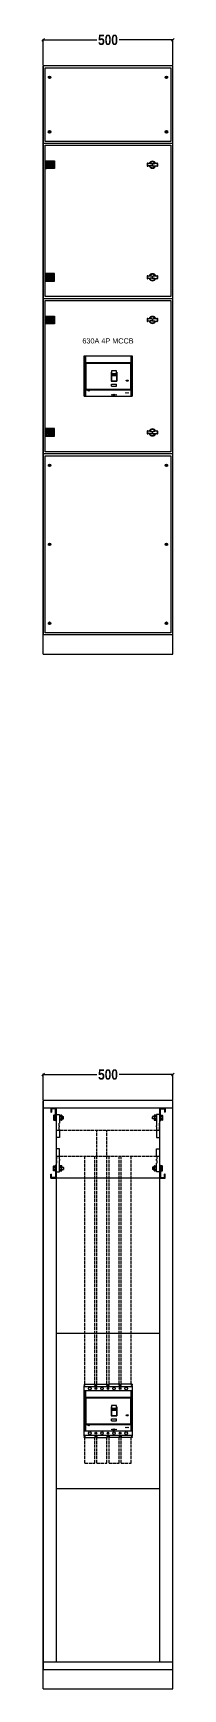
# Model space of a CAD drawing. Header units: millimetres. Extents: x -5 to 505, y -75 to 6326.
import ezdxf

# ---------------------------------------------------------------- set-up
doc = ezdxf.new("R2010")
doc.units = ezdxf.units.MM
doc.header["$MEASUREMENT"] = 0
doc.linetypes.add('ACAD_ISO02W100', pattern=[15, 12, -3])
doc.styles.add('ANB', font='ARIALNB.TTF')
doc.styles.get("Standard").update_dxf_attribs({"font": 'arial.ttf'})
doc.dimstyles.new('ARULLAIYA', dxfattribs={"dimtxt": 20, "dimasz": 10, "dimexe": 3, "dimexo": 2, "dimgap": 7, "dimtad": 0, "dimdec": 0, "dimzin": 0, "dimdsep": 46, "dimtxsty": 'ANB', "dimblk": 'OBLIQUE', "dimcen": 0.09, "dimadec": 0, "dimazin": 0, "dimtfac": 1, "dimtdec": 0, "dimtofl": 0, "dimtmove": 0, "dimatfit": 3, "dimldrblk": 'OBLIQUE', "dimfxl": 1, "dimtolj": 1, "dimtzin": 0, "dimarcsym": 1})
pattern_1 = [(45, (-8243.62154, 2414.87764), (-0.0883883476, 0.0883883476), [])]
pattern_2 = [(45, (-8240.37711, 2412.37764), (-0.0883883476, 0.0883883476), [])]
pattern_3 = [(45, (-8243.62154, 1814.87764), (-0.0883883476, 0.0883883476), [])]
pattern_4 = [(45, (-8240.37711, 1812.37764), (-0.0883883476, 0.0883883476), [])]

# ---------------------------------------------------------------- blocks, each defined once
blk = doc.blocks.new('_Oblique')
at = {"color": 0, "linetype": 'ByBlock', "lineweight": -2}
blk.add_line((-0.5, -0.5), (0.5, 0.5), dxfattribs=at)
blk = doc.blocks.new('*D1')
at = {"color": 0, "lineweight": -2, "transparency": 16777216}
for p, q in [((0, 2202), (0, 2303)), ((0, 2300), (206.9, 2300)), ((500, 2300), (293.1, 2300)), ((500, 2202), (500, 2303))]:
    blk.add_line(p, q, dxfattribs=at)
at = {"layer": 'Defpoints', "color": 0, "transparency": 16777216}
for p in [(500, 2300), (0, 2200), (500, 2200)]:
    blk.add_point(p, dxfattribs=at)
at = {"color": 0, "lineweight": -2, "transparency": 16777216, "xscale": 10, "yscale": 10, "zscale": 10, "rotation": 180}
blk.add_blockref('_Oblique', (0, 2300), dxfattribs=at)
at = {"color": 0, "lineweight": -2, "transparency": 16777216, "xscale": 10, "yscale": 10, "zscale": 10}
blk.add_blockref('_Oblique', (500, 2300), dxfattribs=at)
at = {"color": 0, "transparency": 16777216, "insert": (250, 2300), "char_height": 40, "attachment_point": 5, "style": 'ANB'}
blk.add_mtext('\\A1;500', dxfattribs=at)
blk = doc.blocks.new('*D2')
at = {"color": 0, "lineweight": -2, "transparency": 16777216}
for p, q in [((0, 2202), (0, 2303)), ((0, 2300), (206.9, 2300)), ((500, 2300), (293.1, 2300)), ((500, 2202), (500, 2303))]:
    blk.add_line(p, q, dxfattribs=at)
at = {"layer": 'Defpoints', "color": 0, "transparency": 16777216}
for p in [(500, 2300), (0, 2200), (500, 2200)]:
    blk.add_point(p, dxfattribs=at)
at = {"color": 0, "lineweight": -2, "transparency": 16777216, "xscale": 10, "yscale": 10, "zscale": 10, "rotation": 180}
blk.add_blockref('_Oblique', (0, 2300), dxfattribs=at)
at = {"color": 0, "lineweight": -2, "transparency": 16777216, "xscale": 10, "yscale": 10, "zscale": 10}
blk.add_blockref('_Oblique', (500, 2300), dxfattribs=at)
at = {"color": 0, "transparency": 16777216, "insert": (250, 2300), "char_height": 40, "attachment_point": 5, "style": 'ANB'}
blk.add_mtext('\\A1;500', dxfattribs=at)
blk = doc.blocks.new('*D6')
at = {"color": 0, "lineweight": -2, "transparency": 16777216}
for p, q in [((0, 6202), (0, 6303)), ((0, 6300), (206.9, 6300)), ((500, 6300), (293.1, 6300)), ((500, 6202), (500, 6303))]:
    blk.add_line(p, q, dxfattribs=at)
at = {"layer": 'Defpoints', "color": 0, "transparency": 16777216}
for p in [(500, 6300), (0, 6200), (500, 6200)]:
    blk.add_point(p, dxfattribs=at)
at = {"color": 0, "lineweight": -2, "transparency": 16777216, "xscale": 10, "yscale": 10, "zscale": 10, "rotation": 180}
blk.add_blockref('_Oblique', (0, 6300), dxfattribs=at)
at = {"color": 0, "lineweight": -2, "transparency": 16777216, "xscale": 10, "yscale": 10, "zscale": 10}
blk.add_blockref('_Oblique', (500, 6300), dxfattribs=at)
at = {"color": 0, "transparency": 16777216, "insert": (250, 6300), "char_height": 40, "attachment_point": 5, "style": 'ANB'}
blk.add_mtext('\\A1;500', dxfattribs=at)
blk = doc.blocks.new('*D7')
at = {"color": 0, "lineweight": -2, "transparency": 16777216}
for p, q in [((0, 6202), (0, 6303)), ((0, 6300), (206.9, 6300)), ((500, 6300), (293.1, 6300)), ((500, 6202), (500, 6303))]:
    blk.add_line(p, q, dxfattribs=at)
at = {"layer": 'Defpoints', "color": 0, "transparency": 16777216}
for p in [(500, 6300), (0, 6200), (500, 6200)]:
    blk.add_point(p, dxfattribs=at)
at = {"color": 0, "lineweight": -2, "transparency": 16777216, "xscale": 10, "yscale": 10, "zscale": 10, "rotation": 180}
blk.add_blockref('_Oblique', (0, 6300), dxfattribs=at)
at = {"color": 0, "lineweight": -2, "transparency": 16777216, "xscale": 10, "yscale": 10, "zscale": 10}
blk.add_blockref('_Oblique', (500, 6300), dxfattribs=at)
at = {"color": 0, "transparency": 16777216, "insert": (250, 6300), "char_height": 40, "attachment_point": 5, "style": 'ANB'}
blk.add_mtext('\\A1;500', dxfattribs=at)

msp = doc.modelspace()

# ---------------------------------------------------------------- hatches: boundary and pattern name
at = {"transparency": 33554687}
h = msp.add_hatch(dxfattribs=at)
h.set_pattern_fill('ANSI31', color=256, style=0)
h.set_pattern_definition(pattern_1)
h.paths.add_polyline_path([(44.4, 5832.2), (7.5, 5832.2), (7.5, 5826.5), (18.9, 5826.5), (18.9, 5808.5), (7.5, 5808.5), (7.5, 5802.8), (44.4, 5802.8)])
h = msp.add_hatch(dxfattribs=at)
h.set_pattern_fill('ANSI31', color=256, style=0)
h.set_pattern_definition(pattern_2)
h.paths.add_polyline_path([(14.2, 5823.4), (7.5, 5823.4), (7.5, 5811.6), (14.2, 5811.6)])
h = msp.add_hatch(dxfattribs=at)
h.set_pattern_fill('ANSI31', color=256, style=0)
h.set_pattern_definition(pattern_1)
h.paths.add_polyline_path([(44.4, 5367.8), (7.5, 5367.8), (7.5, 5373.5), (18.9, 5373.5), (18.9, 5391.5), (7.5, 5391.5), (7.5, 5397.2), (44.4, 5397.2)])
h = msp.add_hatch(dxfattribs=at)
h.set_pattern_fill('ANSI31', color=256, style=0)
h.set_pattern_definition(pattern_2)
h.paths.add_polyline_path([(14.2, 5376.6), (7.5, 5376.6), (7.5, 5388.4), (14.2, 5388.4)])
h = msp.add_hatch(dxfattribs=at)
h.set_pattern_fill('ANSI31', color=256, style=0)
h.set_pattern_definition(pattern_3)
h.paths.add_polyline_path([(44.4, 5232.2), (7.5, 5232.2), (7.5, 5226.5), (18.9, 5226.5), (18.9, 5208.5), (7.5, 5208.5), (7.5, 5202.8), (44.4, 5202.8)])
h = msp.add_hatch(dxfattribs=at)
h.set_pattern_fill('ANSI31', color=256, style=0)
h.set_pattern_definition(pattern_4)
h.paths.add_polyline_path([(14.2, 5223.4), (7.5, 5223.4), (7.5, 5211.6), (14.2, 5211.6)])
h = msp.add_hatch()
h.set_pattern_fill('ANSI31', color=256)
h.set_pattern_definition([(45, (-102320.82841, 23637.47218), (-0.08838834765, 0.08838834765), [])])
edge = h.paths.add_edge_path()
edge.add_line((324.1, 4982.8), (323.1, 4984.1))
edge.add_line((323.1, 4984.1), (322.1, 4981.8))
edge.add_ellipse((324.1, 4982.8), major_axis=(3.15, 0), ratio=0.431137, start_angle=230.5474, end_angle=241.19404)
edge.add_line((322.5, 4981.6), (323.2, 4983.1))
edge.add_line((323.2, 4983.1), (324.1, 4982))
edge.add_line((324.1, 4982), (324.9, 4983.1))
edge.add_line((324.9, 4983.1), (325.6, 4981.6))
edge.add_ellipse((324.1, 4982.8), major_axis=(3.15, 0), ratio=0.431137, start_angle=298.80596, end_angle=309.4526)
edge.add_line((326.1, 4981.8), (325.1, 4984.1))
edge.add_line((325.1, 4984.1), (324.1, 4982.8))
h = msp.add_hatch(dxfattribs=at)
h.set_pattern_fill('ANSI31', color=256, style=0)
h.set_pattern_definition(pattern_3)
h.paths.add_polyline_path([(44.4, 4767.8), (7.5, 4767.8), (7.5, 4773.5), (18.9, 4773.5), (18.9, 4791.5), (7.5, 4791.5), (7.5, 4797.2), (44.4, 4797.2)])
h = msp.add_hatch(dxfattribs=at)
h.set_pattern_fill('ANSI31', color=256, style=0)
h.set_pattern_definition(pattern_4)
h.paths.add_polyline_path([(14.2, 4776.6), (7.5, 4776.6), (7.5, 4788.4), (14.2, 4788.4)])
h = msp.add_hatch()
h.set_pattern_fill('ANSI31', color=256)
h.set_pattern_definition([(45, (-102320.82841, 19637.47218), (-0.08838834765, 0.08838834765), [])])
edge = h.paths.add_edge_path()
edge.add_line((324.1, 982.8), (323.1, 984.1))
edge.add_line((323.1, 984.1), (322.1, 981.8))
edge.add_ellipse((324.1, 982.8), major_axis=(3.15, 0), ratio=0.431137, start_angle=230.5474, end_angle=241.19404)
edge.add_line((322.5, 981.6), (323.2, 983.1))
edge.add_line((323.2, 983.1), (324.1, 982))
edge.add_line((324.1, 982), (324.9, 983.1))
edge.add_line((324.9, 983.1), (325.6, 981.6))
edge.add_ellipse((324.1, 982.8), major_axis=(3.15, 0), ratio=0.431137, start_angle=298.80596, end_angle=309.4526)
edge.add_line((326.1, 981.8), (325.1, 984.1))
edge.add_line((325.1, 984.1), (324.1, 982.8))

# ---------------------------------------------------------------- linework, layer by layer
for p, q in [((500, 6200), (0, 6200)), ((0, 6200), (0, 4000)), ((500, 6200), (0, 6200)), ((0, 6200), (0, 4000)), ((0, 3925), (0, 6200)), ((20, 6155.8), (24.5, 6155.8)), ((20, 6154.8), (24.5, 6154.8)), ((24.5, 6160.3), (24.5, 6155.8)), ((24.5, 6154.8), (24.5, 6150.4)), ((25.5, 6160.3), (25.5, 6155.8)), ((25.5, 6155.8), (30, 6155.8)), ((25.5, 6154.8), (30, 6154.8)), ((25.5, 6154.8), (25.5, 6150.4)), ((474.5, 6155.8), (470, 6155.8)), ((474.5, 6154.8), (470, 6154.8)), ((474.5, 6160.3), (474.5, 6155.8)), ((474.5, 6154.8), (474.5, 6150.4)), ((475.5, 6160.3), (475.5, 6155.8)), ((480, 6155.8), (475.5, 6155.8)), ((480, 6154.8), (475.5, 6154.8)), ((475.5, 6154.8), (475.5, 6150.4)), ((500, 3925), (500, 6200)), ((20, 5945.2), (24.5, 5945.2)), ((20, 5944.2), (24.5, 5944.2)), ((24.5, 5945.2), (24.5, 5949.6)), ((24.5, 5939.7), (24.5, 5944.2)), ((25.5, 5945.2), (25.5, 5949.6)), ((25.5, 5945.2), (30, 5945.2)), ((25.5, 5944.2), (30, 5944.2)), ((25.5, 5939.7), (25.5, 5944.2)), ((474.5, 5945.2), (470, 5945.2)), ((474.5, 5944.2), (470, 5944.2)), ((474.5, 5945.2), (474.5, 5949.6)), ((474.5, 5939.7), (474.5, 5944.2)), ((475.5, 5945.2), (475.5, 5949.6)), ((480, 5945.2), (475.5, 5945.2)), ((480, 5944.2), (475.5, 5944.2)), ((475.5, 5939.7), (475.5, 5944.2)), ((158, 5078.8), (343, 5078.8)), ((158, 4922.8), (158, 5078.8)), ((159.6, 5078.8), (159.6, 4922.8)), ((161.4, 5078.8), (161.4, 4922.8)), ((163.1, 5078.8), (163.1, 4922.8)), ((337.8, 5078.8), (337.8, 4922.8)), ((339.6, 5078.8), (339.6, 4922.8)), ((341.3, 5078.8), (341.3, 4922.8)), ((343, 5078.8), (343, 4922.8)), ((163.1, 5052.5), (343, 5052.5)), ((164.9, 5052.5), (164.9, 4947.5)), ((164.9, 5050), (336.1, 5050)), ((262.8, 5015.5), (262.8, 4981)), ((262.8, 5015.5), (264.1, 5015.5)), ((263.2, 5015.5), (263.2, 4981.5)), ((266.2, 5007.4), (280.2, 5007.4)), ((266.2, 5002.7), (280.2, 5002.7)), ((283.8, 5015.5), (282.4, 5015.5)), ((283.2, 5015.5), (283.2, 4981.5)), ((283.8, 5015.5), (283.8, 4981)), ((336.1, 5052.5), (336.1, 4947.5)), ((163.1, 4947.5), (343, 4947.5)), ((164.9, 4950), (336.1, 4950)), ((262.8, 4981.5), (283.8, 4981.5)), ((262.8, 4981), (283.8, 4981)), ((263.2, 4968.8), (283.2, 4968.8)), ((263.2, 4961.5), (263.2, 4968.8)), ((263.2, 4961.5), (283.2, 4961.5)), ((283.2, 4961.5), (283.2, 4968.8)), ((322.1, 4981.8), (323.1, 4984.1)), ((322.5, 4981.6), (323.2, 4983.1)), ((323.1, 4984.1), (324.1, 4982.8)), ((323.2, 4983.1), (324.1, 4982)), ((324.1, 4982.8), (325.1, 4984.1)), ((324.1, 4982), (324.9, 4983.1)), ((324.9, 4983.1), (325.6, 4981.6)), ((325.1, 4984.1), (326.1, 4981.8)), ((158, 4922.8), (343, 4922.8)), ((20, 4655.8), (24.5, 4655.8)), ((20, 4654.8), (24.5, 4654.8)), ((24.5, 4660.3), (24.5, 4655.8)), ((24.5, 4654.8), (24.5, 4650.4)), ((25.5, 4660.3), (25.5, 4655.8)), ((25.5, 4655.8), (30, 4655.8)), ((25.5, 4654.8), (30, 4654.8)), ((25.5, 4654.8), (25.5, 4650.4)), ((474.5, 4655.8), (470, 4655.8)), ((474.5, 4654.8), (470, 4654.8)), ((474.5, 4660.3), (474.5, 4655.8)), ((474.5, 4654.8), (474.5, 4650.4)), ((475.5, 4660.3), (475.5, 4655.8)), ((480, 4655.8), (475.5, 4655.8)), ((480, 4654.8), (475.5, 4654.8)), ((475.5, 4654.8), (475.5, 4650.4)), ((24.5, 4355), (24.5, 4350.5)), ((25.5, 4355), (25.5, 4350.5)), ((474.5, 4355), (474.5, 4350.5)), ((475.5, 4355), (475.5, 4350.5)), ((20, 4350.5), (24.5, 4350.5)), ((20, 4349.5), (24.5, 4349.5)), ((24.5, 4349.5), (24.5, 4345)), ((25.5, 4350.5), (30, 4350.5)), ((25.5, 4349.5), (30, 4349.5)), ((25.5, 4349.5), (25.5, 4345)), ((474.5, 4350.5), (470, 4350.5)), ((474.5, 4349.5), (470, 4349.5)), ((474.5, 4349.5), (474.5, 4345)), ((480, 4350.5), (475.5, 4350.5)), ((480, 4349.5), (475.5, 4349.5)), ((475.5, 4349.5), (475.5, 4345)), ((20, 4045.2), (24.5, 4045.2)), ((20, 4044.2), (24.5, 4044.2)), ((24.5, 4045.2), (24.5, 4049.6)), ((24.5, 4039.7), (24.5, 4044.2)), ((25.5, 4045.2), (25.5, 4049.6)), ((25.5, 4045.2), (30, 4045.2)), ((25.5, 4044.2), (30, 4044.2)), ((25.5, 4039.7), (25.5, 4044.2)), ((474.5, 4045.2), (470, 4045.2)), ((474.5, 4044.2), (470, 4044.2)), ((474.5, 4045.2), (474.5, 4049.6)), ((474.5, 4039.7), (474.5, 4044.2)), ((475.5, 4045.2), (475.5, 4049.6)), ((480, 4045.2), (475.5, 4045.2)), ((480, 4044.2), (475.5, 4044.2)), ((475.5, 4039.7), (475.5, 4044.2)), ((0, 3925), (500, 3925)), ((500, 2200), (0, 2200)), ((0, 2200), (0, 0)), ((500, 2200), (0, 2200)), ((0, 2200), (0, 0)), ((0, -75), (0, 2200)), ((500, -75), (500, 2200)), ((500, 2170), (0, 2170)), ((30, 2170), (30, 2155)), ((30, 2155), (32, 2155)), ((48, 2168), (32, 2168)), ((32, 2168), (32, 2155)), ((41, 2142.5), (40.2, 2141.9)), ((40.2, 2141.9), (40.2, 2124)), ((41, 2123.4), (40.2, 2124)), ((40.9, 2142.2), (40.9, 2123.8)), ((48, 2142.7), (41.4, 2142.7)), ((41.4, 2123.3), (48, 2123.3)), ((42, 2137.6), (50, 2137.6)), ((42, 2128.4), (50, 2128.4)), ((48, 2120.8), (48, 2168)), ((50, 2120.8), (48, 2120.8)), ((50, 2170), (50, 30)), ((50, 2145.6), (63.5, 2145.6)), ((63.5, 2145.6), (63.5, 2112.4)), ((64.3, 2142.5), (63.5, 2141.9)), ((63.5, 2137.6), (78, 2137.6)), ((63.5, 2128.4), (78, 2128.4)), ((64.3, 2123.4), (63.5, 2124)), ((64.2, 2142.2), (64.2, 2123.8)), ((64.7, 2142.7), (71.3, 2142.7)), ((71.3, 2123.3), (64.7, 2123.3)), ((71.7, 2142.5), (72.4, 2141.9)), ((71.7, 2123.4), (72.4, 2124)), ((71.8, 2142.2), (71.8, 2123.8)), ((72.4, 2141.9), (72.4, 2124)), ((78.5, 2128.9), (78.5, 2137.1)), ((421.5, 2128.9), (421.5, 2137.1)), ((436.5, 2137.6), (422, 2137.6)), ((436.5, 2128.4), (422, 2128.4)), ((428.3, 2142.5), (427.6, 2141.9)), ((427.6, 2141.9), (427.6, 2124)), ((428.3, 2123.4), (427.6, 2124)), ((428.2, 2142.2), (428.2, 2123.8)), ((435.3, 2142.7), (428.7, 2142.7)), ((428.7, 2123.3), (435.3, 2123.3)), ((435.7, 2142.5), (436.5, 2141.9)), ((435.7, 2123.4), (436.5, 2124)), ((435.8, 2142.2), (435.8, 2123.8)), ((436.5, 2145.6), (436.5, 2112.4)), ((450, 2145.6), (436.5, 2145.6)), ((450, 30), (450, 2170)), ((458, 2137.6), (450, 2137.6)), ((458, 2128.4), (450, 2128.4)), ((450, 2120.8), (452, 2120.8)), ((452, 2120.8), (452, 2168)), ((452, 2168), (468, 2168)), ((452, 2142.7), (458.6, 2142.7)), ((458.6, 2123.3), (452, 2123.3)), ((459, 2142.5), (459.8, 2141.9)), ((459, 2123.4), (459.8, 2124)), ((459.1, 2142.2), (459.1, 2123.8)), ((459.8, 2141.9), (459.8, 2124)), ((468, 2168), (468, 2155)), ((470, 2155), (468, 2155)), ((470, 2170), (470, 2155)), ((52, 2112.4), (50, 2112.4)), ((50, 2102.4), (52, 2102.4)), ((52, 2097.4), (50, 2097.4)), ((50, 2087.4), (52, 2087.4)), ((63.5, 2056.7), (50, 2056.7)), ((52, 2102.4), (52, 2112.4)), ((52, 2087.4), (52, 2097.4)), ((61.5, 2102.4), (61.5, 2112.4)), ((61.5, 2112.4), (63.5, 2112.4)), ((63.5, 2102.4), (61.5, 2102.4)), ((61.5, 2087.4), (61.5, 2097.4)), ((61.5, 2097.4), (63.5, 2097.4)), ((63.5, 2087.4), (61.5, 2087.4)), ((63.5, 2097.4), (63.5, 2102.4)), ((63.5, 2087.4), (63.5, 2056.7)), ((438.5, 2112.4), (436.5, 2112.4)), ((436.5, 2097.4), (436.5, 2102.4)), ((436.5, 2102.4), (438.5, 2102.4)), ((438.5, 2097.4), (436.5, 2097.4)), ((436.5, 2087.4), (436.5, 2056.7)), ((436.5, 2087.4), (438.5, 2087.4)), ((436.5, 2056.7), (450, 2056.7)), ((438.5, 2102.4), (438.5, 2112.4)), ((438.5, 2087.4), (438.5, 2097.4)), ((448, 2102.4), (448, 2112.4)), ((448, 2112.4), (450, 2112.4)), ((450, 2102.4), (448, 2102.4)), ((448, 2087.4), (448, 2097.4)), ((448, 2097.4), (450, 2097.4)), ((450, 2087.4), (448, 2087.4)), ((63.5, 2013.3), (50, 2013.3)), ((63.5, 1982.6), (63.5, 2013.3)), ((436.5, 1982.6), (436.5, 2013.3)), ((436.5, 2013.3), (450, 2013.3)), ((41, 1946.6), (40.2, 1946)), ((40.2, 1928.1), (40.2, 1946)), ((41, 1927.5), (40.2, 1928.1)), ((40.9, 1927.8), (40.9, 1946.2)), ((41.4, 1946.7), (48, 1946.7)), ((48, 1927.3), (41.4, 1927.3)), ((42, 1941.6), (50, 1941.6)), ((42, 1932.4), (50, 1932.4)), ((48, 1949.2), (48, 1902)), ((50, 1949.2), (48, 1949.2)), ((50, 1982.6), (52, 1982.6)), ((52, 1972.6), (50, 1972.6)), ((50, 1967.6), (52, 1967.6)), ((52, 1957.6), (50, 1957.6)), ((50, 1924.4), (63.5, 1924.4)), ((52, 1982.6), (52, 1972.6)), ((52, 1967.6), (52, 1957.6)), ((63.5, 1982.6), (61.5, 1982.6)), ((61.5, 1982.6), (61.5, 1972.6)), ((61.5, 1972.6), (63.5, 1972.6)), ((63.5, 1967.6), (61.5, 1967.6)), ((61.5, 1967.6), (61.5, 1957.6)), ((61.5, 1957.6), (63.5, 1957.6)), ((63.5, 1972.6), (63.5, 1967.6)), ((63.5, 1924.4), (63.5, 1957.6)), ((64.3, 1946.6), (63.5, 1946)), ((63.5, 1941.6), (78, 1941.6)), ((63.5, 1932.4), (78, 1932.4)), ((64.3, 1927.5), (63.5, 1928.1)), ((64.2, 1927.8), (64.2, 1946.2)), ((71.3, 1946.7), (64.7, 1946.7)), ((64.7, 1927.3), (71.3, 1927.3)), ((71.7, 1946.6), (72.4, 1946)), ((71.7, 1927.5), (72.4, 1928.1)), ((71.8, 1927.8), (71.8, 1946.2)), ((72.4, 1928.1), (72.4, 1946)), ((78.5, 1941.1), (78.5, 1932.9)), ((421.5, 1941.1), (421.5, 1932.9)), ((436.5, 1941.6), (422, 1941.6)), ((436.5, 1932.4), (422, 1932.4)), ((428.3, 1946.6), (427.6, 1946)), ((427.6, 1928.1), (427.6, 1946)), ((428.3, 1927.5), (427.6, 1928.1)), ((428.2, 1927.8), (428.2, 1946.2)), ((428.7, 1946.7), (435.3, 1946.7)), ((435.3, 1927.3), (428.7, 1927.3)), ((435.7, 1946.6), (436.5, 1946)), ((435.7, 1927.5), (436.5, 1928.1)), ((435.8, 1927.8), (435.8, 1946.2)), ((436.5, 1982.6), (438.5, 1982.6)), ((436.5, 1967.6), (436.5, 1972.6)), ((438.5, 1972.6), (436.5, 1972.6)), ((436.5, 1967.6), (438.5, 1967.6)), ((436.5, 1924.4), (436.5, 1957.6)), ((438.5, 1957.6), (436.5, 1957.6)), ((450, 1924.4), (436.5, 1924.4)), ((438.5, 1982.6), (438.5, 1972.6)), ((438.5, 1967.6), (438.5, 1957.6)), ((450, 1982.6), (448, 1982.6)), ((448, 1982.6), (448, 1972.6)), ((448, 1972.6), (450, 1972.6)), ((450, 1967.6), (448, 1967.6)), ((448, 1967.6), (448, 1957.6)), ((448, 1957.6), (450, 1957.6)), ((450, 1949.2), (452, 1949.2)), ((458, 1941.6), (450, 1941.6)), ((458, 1932.4), (450, 1932.4)), ((452, 1949.2), (452, 1902)), ((458.6, 1946.7), (452, 1946.7)), ((452, 1927.3), (458.6, 1927.3)), ((459, 1946.6), (459.8, 1946)), ((459, 1927.5), (459.8, 1928.1)), ((459.1, 1927.8), (459.1, 1946.2)), ((459.8, 1928.1), (459.8, 1946)), ((30, 1900), (30, 1915)), ((30, 1915), (32, 1915)), ((30, 1900), (50, 1900)), ((32, 1902), (32, 1915)), ((48, 1902), (32, 1902)), ((450, 1900), (50, 1900)), ((450, 1900), (470, 1900)), ((452, 1902), (468, 1902)), ((468, 1902), (468, 1915)), ((470, 1915), (468, 1915)), ((470, 1900), (470, 1915)), ((50, 1300), (450, 1300)), ((158, 1102.5), (202, 1102.5)), ((158, 1102.5), (158, 1100)), ((158, 1100), (160.5, 1100)), ((158, 902.5), (158, 1097.5)), ((160.5, 1097.5), (158, 1097.5)), ((158, 1094), (343, 1094)), ((160.5, 1097.5), (160.5, 1100)), ((199.5, 1097.5), (199.5, 1102.5)), ((202, 1100), (199.5, 1100)), ((199.5, 1097.5), (207.5, 1097.5)), ((202, 1102.5), (202, 1100)), ((205, 1102.5), (248.5, 1102.5)), ((205, 1102.5), (205, 1100)), ((205, 1100), (207.5, 1100)), ((207.5, 1097.5), (207.5, 1102.5)), ((246, 1097.5), (246, 1102.5)), ((248.5, 1100), (246, 1100)), ((246, 1097.5), (254, 1097.5)), ((248.5, 1102.5), (248.5, 1100)), ((295, 1102.5), (251.5, 1102.5)), ((251.5, 1102.5), (251.5, 1100)), ((251.5, 1100), (254, 1100)), ((254, 1097.5), (254, 1102.5)), ((292.5, 1097.5), (292.5, 1102.5)), ((295, 1100), (292.5, 1100)), ((292.5, 1097.5), (300.5, 1097.5)), ((295, 1102.5), (295, 1100)), ((343, 1102.5), (298, 1102.5)), ((298, 1102.5), (298, 1100)), ((298, 1100), (300.5, 1100)), ((300.5, 1097.5), (300.5, 1102.5)), ((340.5, 1097.5), (340.5, 1100)), ((343, 1100), (340.5, 1100)), ((340.5, 1097.5), (343, 1097.5)), ((343, 1102.5), (343, 1100)), ((343, 1097.5), (343, 902.5)), ((158, 1078.8), (343, 1078.8)), ((159.6, 1078.8), (159.6, 922.8)), ((161.4, 1078.8), (161.4, 922.8)), ((163.1, 1078.8), (163.1, 922.8)), ((163.1, 1052.5), (343, 1052.5)), ((164.9, 1052.5), (164.9, 947.5)), ((164.9, 1050), (336.1, 1050)), ((336.1, 1052.5), (336.1, 947.5)), ((337.8, 1078.8), (337.8, 922.8)), ((339.6, 1078.8), (339.6, 922.8)), ((341.3, 1078.8), (341.3, 922.8)), ((262.8, 1015.5), (262.8, 981)), ((262.8, 1015.5), (264.1, 1015.5)), ((262.8, 981.5), (283.8, 981.5)), ((262.8, 981), (283.8, 981)), ((263.2, 1015.5), (263.2, 981.5)), ((263.2, 968.8), (283.2, 968.8)), ((263.2, 961.5), (263.2, 968.8)), ((263.2, 961.5), (283.2, 961.5)), ((266.2, 1007.4), (280.2, 1007.4)), ((266.2, 1002.7), (280.2, 1002.7)), ((283.8, 1015.5), (282.4, 1015.5)), ((283.2, 1015.5), (283.2, 981.5)), ((283.2, 961.5), (283.2, 968.8)), ((283.8, 1015.5), (283.8, 981)), ((322.1, 981.8), (323.1, 984.1)), ((322.5, 981.6), (323.2, 983.1)), ((323.1, 984.1), (324.1, 982.8)), ((323.2, 983.1), (324.1, 982)), ((324.1, 982.8), (325.1, 984.1)), ((324.1, 982), (324.9, 983.1)), ((324.9, 983.1), (325.6, 981.6)), ((325.1, 984.1), (326.1, 981.8)), ((158, 922.8), (343, 922.8)), ((158, 906), (343, 906)), ((160.5, 902.5), (158, 902.5)), ((158, 897.5), (158, 900)), ((158, 897.5), (158, 900)), ((158, 900), (160.5, 900)), ((158, 897.5), (202, 897.5)), ((160.5, 902.5), (160.5, 900)), ((163.1, 947.5), (343, 947.5)), ((164.9, 950), (336.1, 950)), ((199.5, 902.5), (199.5, 897.5)), ((199.5, 902.5), (207.5, 902.5)), ((202, 900), (199.5, 900)), ((202, 897.5), (202, 900)), ((205, 897.5), (205, 900)), ((205, 900), (207.5, 900)), ((205, 897.5), (248.5, 897.5)), ((207.5, 902.5), (207.5, 897.5)), ((246, 902.5), (246, 897.5)), ((246, 902.5), (254, 902.5)), ((248.5, 900), (246, 900)), ((248.5, 897.5), (248.5, 900)), ((251.5, 897.5), (251.5, 900)), ((251.5, 900), (254, 900)), ((295, 897.5), (251.5, 897.5)), ((254, 902.5), (254, 897.5)), ((292.5, 902.5), (292.5, 897.5)), ((292.5, 902.5), (300.5, 902.5)), ((295, 900), (292.5, 900)), ((295, 897.5), (295, 900)), ((298, 897.5), (298, 900)), ((298, 900), (300.5, 900)), ((343, 897.5), (298, 897.5)), ((300.5, 902.5), (300.5, 897.5)), ((340.5, 902.5), (340.5, 900)), ((340.5, 902.5), (343, 902.5)), ((343, 900), (340.5, 900)), ((343, 900), (343, 897.5)), ((343, 897.5), (343, 900)), ((50, 700), (450, 700)), ((0, 30), (500, 30)), ((0, 0), (500, 0)), ((0, -75), (500, -75))]:
    msp.add_line(p, q)
for p, q in [((400.3, 5820.4), (400.3, 5814.6)), ((401.9, 5820.4), (401.9, 5815.8)), ((418.5, 5820.1), (403.6, 5821.9)), ((418.7, 5821.7), (403.8, 5823.5)), ((418.7, 5813.3), (403.8, 5811.5)), ((418.5, 5814.9), (404.8, 5813.2)), ((418.5, 5820.1), (424.1, 5820.1)), ((418.5, 5814.9), (424.1, 5814.9)), ((418.7, 5821.7), (423.9, 5821.7)), ((418.7, 5813.3), (423.9, 5813.3)), ((438.4, 5823.5), (423.9, 5821.7)), ((423.9, 5813.3), (438.4, 5811.5)), ((438.6, 5821.9), (424.1, 5820.1)), ((424.1, 5814.9), (438.6, 5813.1)), ((440.3, 5814.6), (440.3, 5820.4)), ((441.9, 5814.6), (441.9, 5820.4)), ((400.3, 5385.4), (400.3, 5379.6)), ((401.9, 5385.4), (401.9, 5380.8)), ((418.5, 5385.1), (403.6, 5386.9)), ((418.7, 5386.7), (403.8, 5388.5)), ((418.7, 5378.3), (403.8, 5376.5)), ((418.5, 5379.9), (404.8, 5378.2)), ((418.5, 5385.1), (424.1, 5385.1)), ((418.5, 5379.9), (424.1, 5379.9)), ((418.7, 5386.7), (423.9, 5386.7)), ((418.7, 5378.3), (423.9, 5378.3)), ((438.4, 5388.5), (423.9, 5386.7)), ((423.9, 5378.3), (438.4, 5376.5)), ((438.6, 5386.9), (424.1, 5385.1)), ((424.1, 5379.9), (438.6, 5378.1)), ((440.3, 5379.6), (440.3, 5385.4)), ((441.9, 5379.6), (441.9, 5385.4)), ((400.3, 5220.4), (400.3, 5214.6)), ((401.9, 5220.4), (401.9, 5215.8)), ((418.5, 5220.1), (403.6, 5221.9)), ((418.7, 5221.7), (403.8, 5223.5)), ((418.7, 5213.3), (403.8, 5211.5)), ((418.5, 5214.9), (404.8, 5213.2)), ((418.5, 5220.1), (424.1, 5220.1)), ((418.5, 5214.9), (424.1, 5214.9)), ((418.7, 5221.7), (423.9, 5221.7)), ((418.7, 5213.3), (423.9, 5213.3)), ((438.4, 5223.5), (423.9, 5221.7)), ((423.9, 5213.3), (438.4, 5211.5)), ((438.6, 5221.9), (424.1, 5220.1)), ((424.1, 5214.9), (438.6, 5213.1)), ((440.3, 5214.6), (440.3, 5220.4)), ((441.9, 5214.6), (441.9, 5220.4)), ((400.3, 4785.4), (400.3, 4779.6)), ((401.9, 4785.4), (401.9, 4780.8)), ((418.5, 4785.1), (403.6, 4786.9)), ((418.7, 4786.7), (403.8, 4788.5)), ((418.7, 4778.3), (403.8, 4776.5)), ((418.5, 4779.9), (404.8, 4778.2)), ((418.5, 4785.1), (424.1, 4785.1)), ((418.5, 4779.9), (424.1, 4779.9)), ((418.7, 4786.7), (423.9, 4786.7)), ((418.7, 4778.3), (423.9, 4778.3)), ((438.4, 4788.5), (423.9, 4786.7)), ((423.9, 4778.3), (438.4, 4776.5)), ((438.6, 4786.9), (424.1, 4785.1)), ((424.1, 4779.9), (438.6, 4778.1)), ((440.3, 4779.6), (440.3, 4785.4)), ((441.9, 4779.6), (441.9, 4785.4))]:
    msp.add_line(p, q, dxfattribs=at)
at = {"color": 3, "linetype": 'ACAD_ISO02W100'}
for p, q in [((50, 2085), (450, 2085)), ((207.5, 1102.5), (207.5, 2085)), ((246, 1102.5), (246, 2085)), ((50, 1985), (450, 1985)), ((160.7, 1102.5), (160.7, 1985)), ((199.2, 1102.5), (199.2, 1985)), ((254, 1102.5), (254, 1985)), ((292.5, 1102.5), (292.5, 1985)), ((301.2, 1102.5), (301.2, 1985)), ((339.7, 1102.5), (339.7, 1985)), ((160.7, 797.8), (160.7, 897.5)), ((199.2, 797.8), (199.2, 897.5)), ((207.5, 797.8), (207.5, 897.5)), ((246, 797.8), (246, 897.5)), ((254, 797.8), (254, 897.5)), ((292.5, 797.8), (292.5, 897.5)), ((301.2, 797.8), (301.2, 897.5)), ((339.7, 797.8), (339.7, 897.5)), ((160.7, 797.8), (199.2, 797.8)), ((207.5, 797.8), (246, 797.8)), ((254, 797.8), (292.5, 797.8)), ((301.2, 797.8), (339.7, 797.8))]:
    msp.add_line(p, q, dxfattribs=at)
for points in [[(7.5, 6192.5), (492.5, 6192.5), (492.5, 5907.5), (7.5, 5907.5)], [(7.5, 5892.5), (492.5, 5892.5), (492.5, 5307.5), (7.5, 5307.5)], [(7.5, 5292.5), (492.5, 5292.5), (492.5, 4707.5), (7.5, 4707.5)], [(264.1, 5010), (282.4, 5010), (282.4, 5020.7), (264.1, 5020.7)], [(7.5, 4692.5), (492.5, 4692.5), (492.5, 4007.5), (7.5, 4007.5)], [(264.1, 1010), (282.4, 1010), (282.4, 1020.7), (264.1, 1020.7)]]:
    msp.add_lwpolyline(points, close=True)
for points in [[(500, 5900), (0, 5900)], [(0, 5300), (500, 5300)], [(500, 4700), (0, 4700)], [(500, 4000), (0, 4000)]]:
    msp.add_lwpolyline(points)
at = {"transparency": 33554687}
for points in [[(7.5, 5832.2), (44.4, 5832.2), (44.4, 5802.8), (7.5, 5802.8)], [(7.5, 5826.5), (18.9, 5826.5), (18.9, 5808.5), (7.5, 5808.5)], [(7.5, 5823.4), (14.2, 5823.4), (14.2, 5811.6), (7.5, 5811.6)], [(7.5, 5367.8), (44.4, 5367.8), (44.4, 5397.2), (7.5, 5397.2)], [(7.5, 5373.5), (18.9, 5373.5), (18.9, 5391.5), (7.5, 5391.5)], [(7.5, 5376.6), (14.2, 5376.6), (14.2, 5388.4), (7.5, 5388.4)], [(7.5, 5232.2), (44.4, 5232.2), (44.4, 5202.8), (7.5, 5202.8)], [(7.5, 5226.5), (18.9, 5226.5), (18.9, 5208.5), (7.5, 5208.5)], [(7.5, 5223.4), (14.2, 5223.4), (14.2, 5211.6), (7.5, 5211.6)], [(7.5, 4767.8), (44.4, 4767.8), (44.4, 4797.2), (7.5, 4797.2)], [(7.5, 4773.5), (18.9, 4773.5), (18.9, 4791.5), (7.5, 4791.5)], [(7.5, 4776.6), (14.2, 4776.6), (14.2, 4788.4), (7.5, 4788.4)]]:
    msp.add_lwpolyline(points, close=True, dxfattribs=at)
for centre, radius in [((25, 6155.3), 5), ((475, 6155.3), 5), ((25, 5944.7), 5), ((475, 5944.7), 5), ((176, 4944.9), 2.64), ((273.2, 4927.8), 2.2), ((319.6, 4935.5), 1), ((327.1, 4935.5), 1), ((265.7, 4927.8), 1), ((280.7, 4927.8), 1), ((25, 4655.3), 5), ((475, 4655.3), 5), ((25, 4350), 5), ((475, 4350), 5), ((25, 4044.7), 5), ((475, 4044.7), 5), ((180.2, 1086.2), 5), ((203.5, 1086.2), 3.4), ((203.5, 1086.2), 2.11), ((226.8, 1086.2), 5), ((250, 1086.2), 3.4), ((250, 1086.2), 2.11), ((273.2, 1086.2), 5), ((296.5, 1086.2), 3.4), ((296.5, 1086.2), 2.11), ((319.8, 1086.2), 5), ((176, 944.9), 2.64), ((180.2, 913.7), 5), ((203.5, 913.7), 3.4), ((203.5, 913.7), 2.11), ((226.8, 913.7), 5), ((250, 913.7), 3.4), ((250, 913.7), 2.11), ((265.7, 927.8), 1), ((273.2, 913.7), 5), ((273.2, 927.8), 2.2), ((280.7, 927.8), 1), ((296.5, 913.7), 3.4), ((296.5, 913.7), 2.11), ((319.8, 913.7), 5), ((319.6, 935.5), 1), ((327.1, 935.5), 1)]:
    msp.add_circle(centre, radius)
for centre, radius, start, end in [((421.1, 5817.5), 13.6, 23.47344, 156.43961), ((421.1, 5817.5), 11.5, 26.61279, 153.25495), ((403.4, 5820.4), 3.09, 83.20787, 180), ((403.4, 5814.6), 3.09, 180, 276.79213), ((403.4, 5820.4), 1.48, 83.20787, 180), ((404.5, 5815.8), 2.59, 180, 276.79213), ((421.1, 5817.5), 13.6, 203.56039, 336.52656), ((421.1, 5817.5), 11.5, 206.74505, 333.38721), ((438.8, 5820.4), 3.09, 0, 96.92672), ((438.8, 5814.6), 3.09, 263.07328, 0), ((438.8, 5820.4), 1.48, 0, 96.92672), ((438.8, 5814.6), 1.48, 263.07328, 0), ((403.4, 5385.4), 3.09, 83.20787, 180), ((403.4, 5379.6), 3.09, 180, 276.79213), ((403.4, 5385.4), 1.48, 83.20787, 180), ((404.5, 5380.8), 2.59, 180, 276.79213), ((421.1, 5382.5), 13.6, 23.47344, 156.43961), ((421.1, 5382.5), 13.6, 203.56039, 336.52656), ((421.1, 5382.5), 11.5, 26.61279, 153.25495), ((421.1, 5382.5), 11.5, 206.74505, 333.38721), ((438.8, 5385.4), 3.09, 0, 96.92672), ((438.8, 5379.6), 3.09, 263.07328, 0), ((438.8, 5385.4), 1.48, 0, 96.92672), ((438.8, 5379.6), 1.48, 263.07328, 0), ((403.4, 5220.4), 3.09, 83.20787, 180), ((403.4, 5214.6), 3.09, 180, 276.79213), ((403.4, 5220.4), 1.48, 83.20787, 180), ((404.5, 5215.8), 2.59, 180, 276.79213), ((421.1, 5217.5), 13.6, 23.47344, 156.43961), ((421.1, 5217.5), 13.6, 203.56039, 336.52656), ((421.1, 5217.5), 11.5, 26.61279, 153.25495), ((421.1, 5217.5), 11.5, 206.74505, 333.38721), ((438.8, 5220.4), 3.09, 0, 96.92672), ((438.8, 5214.6), 3.09, 263.07328, 0), ((438.8, 5220.4), 1.48, 0, 96.92672), ((438.8, 5214.6), 1.48, 263.07328, 0), ((403.4, 4785.4), 3.09, 83.20787, 180), ((403.4, 4779.6), 3.09, 180, 276.79213), ((403.4, 4785.4), 1.48, 83.20787, 180), ((404.5, 4780.8), 2.59, 180, 276.79213), ((421.1, 4782.5), 13.6, 23.47344, 156.43961), ((421.1, 4782.5), 13.6, 203.56039, 336.52656), ((421.1, 4782.5), 11.5, 26.61279, 153.25495), ((421.1, 4782.5), 11.5, 206.74505, 333.38721), ((438.8, 4785.4), 3.09, 0, 96.92672), ((438.8, 4779.6), 3.09, 263.07328, 0), ((438.8, 4785.4), 1.48, 0, 96.92672), ((438.8, 4779.6), 1.48, 263.07328, 0)]:
    msp.add_arc(centre, radius, start, end, dxfattribs=at)
for centre, radius, start, end in [((266.2, 5004.4), 3, 90, 167.78242), ((266.2, 5005.7), 3, 192.21758, 270), ((280.2, 5004.4), 3, 12.21758, 90), ((280.2, 5005.7), 3, 270, 347.78242), ((41.4, 2142.2), 0.5, 90, 180), ((63.8, 2145.1), 23, 186.95047, 199.15445), ((50.7, 2133), 9.85, 152.12802, 207.87198), ((63.8, 2120.8), 23, 160.84555, 173.04953), ((41.4, 2123.8), 0.5, 180, 270), ((64.7, 2142.2), 0.5, 90, 180), ((87.1, 2145.1), 23, 186.95047, 199.15445), ((74, 2133), 9.85, 152.12802, 207.87198), ((87.1, 2120.8), 23, 160.84555, 173.04953), ((64.7, 2123.8), 0.5, 180, 270), ((48.9, 2145.1), 23, 340.84555, 353.04953), ((62, 2133), 9.85, 332.12802, 27.87198), ((48.9, 2120.8), 23, 6.95047, 19.15445), ((71.3, 2142.2), 0.5, 0, 90), ((71.3, 2123.8), 0.5, 270, 0), ((78, 2137.1), 0.5, 0, 90), ((78, 2128.9), 0.5, 270, 0), ((422, 2137.1), 0.5, 90, 180), ((422, 2128.9), 0.5, 180, 270), ((428.7, 2142.2), 0.5, 90, 180), ((451.1, 2145.1), 23, 186.95047, 199.15445), ((438, 2133), 9.85, 152.12802, 207.87198), ((451.1, 2120.8), 23, 160.84555, 173.04953), ((428.7, 2123.8), 0.5, 180, 270), ((412.9, 2145.1), 23, 340.84555, 353.04953), ((426, 2133), 9.85, 332.12802, 27.87198), ((412.9, 2120.8), 23, 6.95047, 19.15445), ((435.3, 2142.2), 0.5, 0, 90), ((435.3, 2123.8), 0.5, 270, 0), ((436.2, 2145.1), 23, 340.84555, 353.04953), ((449.3, 2133), 9.85, 332.12802, 27.87198), ((436.2, 2120.8), 23, 6.95047, 19.15445), ((458.6, 2142.2), 0.5, 0, 90), ((458.6, 2123.8), 0.5, 270, 0), ((41.4, 1946.2), 0.5, 90, 180), ((63.8, 1949.2), 23, 186.95047, 199.15445), ((50.7, 1937), 9.85, 152.12802, 207.87198), ((63.8, 1924.9), 23, 160.84555, 173.04953), ((41.4, 1927.8), 0.5, 180, 270), ((64.7, 1946.2), 0.5, 90, 180), ((87.1, 1949.2), 23, 186.95047, 199.15445), ((74, 1937), 9.85, 152.12802, 207.87198), ((87.1, 1924.9), 23, 160.84555, 173.04953), ((64.7, 1927.8), 0.5, 180, 270), ((48.9, 1949.2), 23, 340.84555, 353.04953), ((62, 1937), 9.85, 332.12802, 27.87198), ((48.9, 1924.9), 23, 6.95047, 19.15445), ((71.3, 1946.2), 0.5, 0, 90), ((71.3, 1927.8), 0.5, 270, 0), ((78, 1941.1), 0.5, 0, 90), ((78, 1932.9), 0.5, 270, 0), ((422, 1941.1), 0.5, 90, 180), ((422, 1932.9), 0.5, 180, 270), ((428.7, 1946.2), 0.5, 90, 180), ((451.1, 1949.2), 23, 186.95047, 199.15445), ((438, 1937), 9.85, 152.12802, 207.87198), ((451.1, 1924.9), 23, 160.84555, 173.04953), ((428.7, 1927.8), 0.5, 180, 270), ((412.9, 1949.2), 23, 340.84555, 353.04953), ((426, 1937), 9.85, 332.12802, 27.87198), ((412.9, 1924.9), 23, 6.95047, 19.15445), ((435.3, 1946.2), 0.5, 0, 90), ((435.3, 1927.8), 0.5, 270, 0), ((436.2, 1949.2), 23, 340.84555, 353.04953), ((449.3, 1937), 9.85, 332.12802, 27.87198), ((436.2, 1924.9), 23, 6.95047, 19.15445), ((458.6, 1946.2), 0.5, 0, 90), ((458.6, 1927.8), 0.5, 270, 0), ((266.2, 1004.4), 3, 90, 167.78242), ((266.2, 1005.7), 3, 192.21758, 270), ((280.2, 1004.4), 3, 12.21758, 90), ((280.2, 1005.7), 3, 270, 347.78242)]:
    msp.add_arc(centre, radius, start, end)
for centre in [(324.1, 4982.8), (324.1, 982.8)]:
    msp.add_ellipse(centre, major_axis=(3.15, 0), ratio=0.431137)
for points in [[(327.7, 4982.8), (327.7, 4983), (327.7, 4983.2), (327.5, 4983.5), (327.4, 4983.6), (327.2, 4983.8), (327.1, 4983.9), (326.6, 4984.2), (326.2, 4984.4), (325.3, 4984.6), (324.8, 4984.7), (323.6, 4984.7), (323, 4984.6), (321.9, 4984.4), (321.6, 4984.2), (321, 4983.9), (320.8, 4983.8), (320.6, 4983.4), (320.5, 4983.3), (320.4, 4982.9), (320.4, 4982.7), (320.5, 4982.4), (320.6, 4982.2), (320.8, 4981.9), (321, 4981.8), (321.4, 4981.5), (321.8, 4981.3), (322.6, 4981.1), (323.1, 4981), (324.3, 4981), (325, 4981), (326.1, 4981.2), (326.5, 4981.4), (327, 4981.7), (327.3, 4981.9), (327.5, 4982.2), (327.6, 4982.4), (327.7, 4982.6), (327.7, 4982.7), (327.7, 4982.8)], [(327.7, 982.8), (327.7, 983), (327.7, 983.2), (327.5, 983.5), (327.4, 983.6), (327.2, 983.8), (327.1, 983.9), (326.6, 984.2), (326.2, 984.4), (325.3, 984.6), (324.8, 984.7), (323.6, 984.7), (323, 984.6), (321.9, 984.4), (321.6, 984.2), (321, 983.9), (320.8, 983.8), (320.6, 983.4), (320.5, 983.3), (320.4, 982.9), (320.4, 982.7), (320.5, 982.4), (320.6, 982.2), (320.8, 981.9), (321, 981.8), (321.4, 981.5), (321.8, 981.3), (322.6, 981.1), (323.1, 981), (324.3, 981), (325, 981), (326.1, 981.2), (326.5, 981.4), (327, 981.7), (327.3, 981.9), (327.5, 982.2), (327.6, 982.4), (327.7, 982.6), (327.7, 982.7), (327.7, 982.8)]]:
    msp.add_open_spline(points, degree=3, knots=[0, 0, 0, 0, 0.19507, 0.19507, 0.390139, 0.390139, 0.585209, 0.585209, 1.045896, 1.045896, 1.506584, 1.506584, 2.09205, 2.09205, 2.521533, 2.521533, 2.813293, 2.813293, 3.035268, 3.035268, 3.257242, 3.257242, 3.479217, 3.479217, 3.701192, 3.701192, 4.138479, 4.138479, 4.575767, 4.575767, 5.198557, 5.198557, 5.633912, 5.633912, 5.936503, 5.936503, 6.161074, 6.161074, 6.283185, 6.283185, 6.283185, 6.283185])

# ---------------------------------------------------------------- texts
at = {"transparency": 33554687, "insert": (250, 5146.4), "char_height": 20, "attachment_point": 2}
msp.add_mtext_dynamic_manual_height_columns('\\pxqc;630A 4P MCCB', width=261.858, gutter_width=1, heights=[0], dxfattribs=at)

# ---------------------------------------------------------------- dimensions: what is measured, and where the dimension line sits
at = {"color": 30, "transparency": 33554687}
for base, p1, p2, picture, middle in [((500, 6300), (0, 6200), (500, 6200), '*D6', (250, 6300)), ((500, 6300), (0, 6200), (500, 6200), '*D7', (250, 6300)), ((500, 2300), (0, 2200), (500, 2200), '*D1', (250, 2300)), ((500, 2300), (0, 2200), (500, 2200), '*D2', (250, 2300))]:
    dim = msp.add_linear_dim(base=base, p1=p1, p2=p2, dimstyle='ARULLAIYA', override={"dimtxt": 40}, dxfattribs=at)
    dim.commit()
    dim.dimension.update_dxf_attribs({"geometry": picture, "text_midpoint": middle})

doc.saveas('drawing.dxf')
